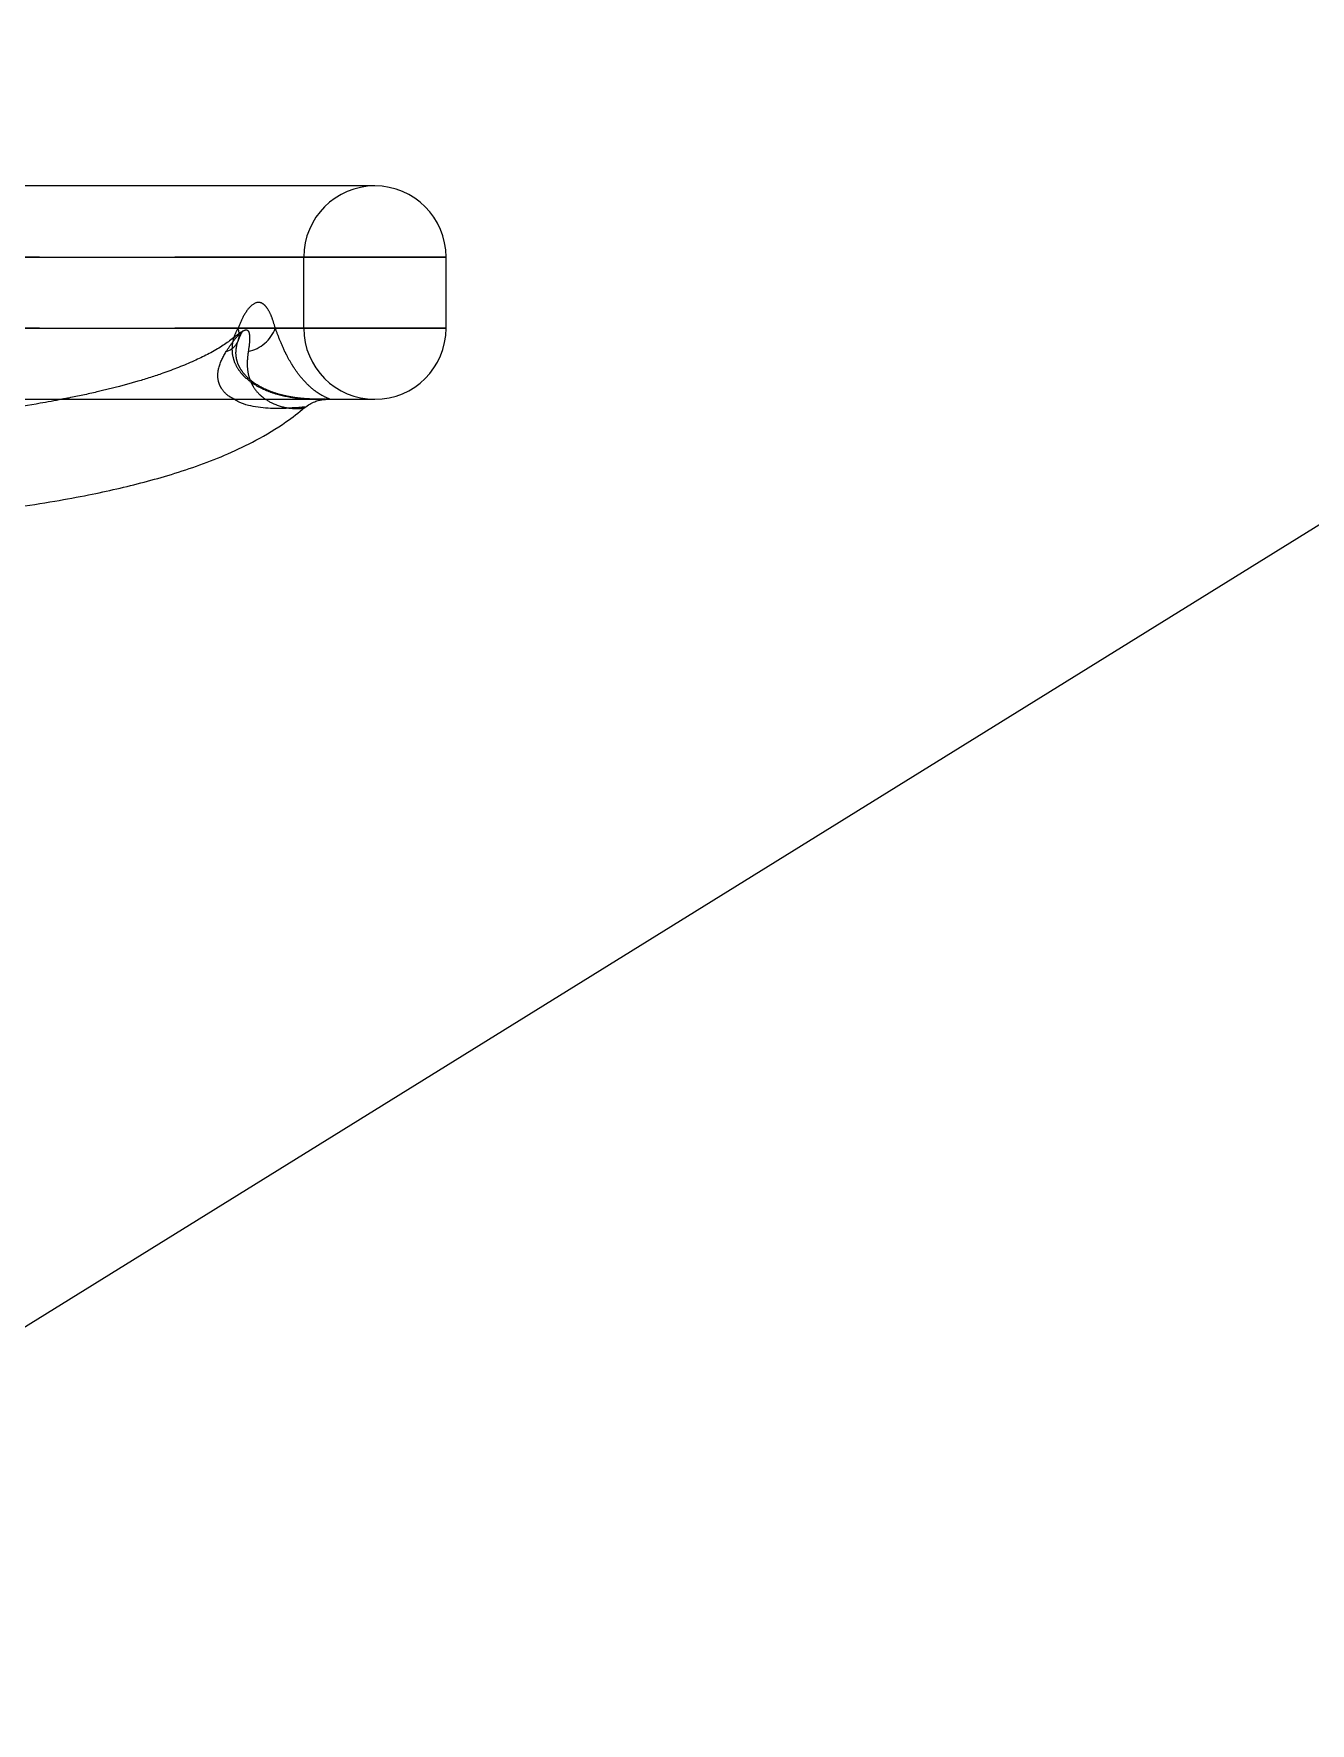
# Model space of a CAD drawing. Header units: millimetres. Extents: x 15 to 1268, y -316 to 292.
# Drawn here: x 966.36 to 972.34, y 253.33 to 261.25 of the extents above; entities that cross this region are included whole.
import ezdxf

# ---------------------------------------------------------------- set-up
doc = ezdxf.new("R2010")
doc.units = ezdxf.units.MM
doc.linetypes.add('HIDDEN', pattern=[1.905, 1.27, -0.635])
doc.layers.add('FORMAT', color=7, linetype='Continuous')
doc.dimstyles.new('SLDDIMSTYLE1', dxfattribs={"dimtxt": 0.18, "dimasz": 0.488462, "dimexe": 0, "dimexo": 0.0625, "dimgap": 0, "dimtad": 0, "dimtih": 1, "dimtoh": 1, "dimdec": 0, "dimrnd": 1e-09, "dimzin": 0, "dimdsep": 46, "dimtxsty": 'Standard', "dimblk1": 'DOT', "dimblk2": 'DOT', "dimsah": 1, "dimcen": 0.09, "dimadec": 0, "dimazin": 0, "dimtfac": 0.488462, "dimtdec": 0, "dimtofl": 0, "dimtmove": 0, "dimatfit": 3, "dimldrblk": 'DOT', "dimfxl": 1, "dimfrac": 2, "dimtolj": 1, "dimtzin": 0, "dimarcsym": 0})

# ---------------------------------------------------------------- blocks, each defined once
blk = doc.blocks.new('_Dot')
at = {"color": 0, "linetype": 'ByBlock', "lineweight": -2}
blk.add_line((-0.5, 0), (-1, 0), dxfattribs=at)
at = {"color": 0, "linetype": 'ByBlock', "const_width": 0.5}
blk.add_lwpolyline([(-0.25, 0, 1), (0.25, 0, 1)], format="xyb", close=True, dxfattribs=at)

msp = doc.modelspace()

# ---------------------------------------------------------------- linework, layer by layer
at = {"color": 7, "linetype": 'Continuous', "lineweight": 25}
for p, q in [((967.96020735, 260.53309974), (963.29354068, 260.53309974)), ((968.29354068, 259.86643308), (968.29354068, 260.19976641)), ((963.30144159, 259.53309974), (967.73511558, 259.53309974)), ((967.73511558, 259.53309974), (967.96020735, 259.53309974))]:
    msp.add_line(p, q, dxfattribs=at)
at = {"color": 7, "linetype": 'HIDDEN', "lineweight": 18}
for p, q in [((968.29354068, 260.19976641), (958.29354068, 260.19976641)), ((958.96057249, 260.19976641), (967.62650888, 260.19976641)), ((967.62687402, 259.86643308), (967.62687402, 260.19976641)), ((963.57590892, 259.86643308), (967.31877014, 259.86643308)), ((968.29354068, 259.86643308), (964.46020735, 259.86643308)), ((966.06363754, 259.86643308), (967.6260756, 259.86643308))]:
    msp.add_line(p, q, dxfattribs=at)
at = {"color": 8, "linetype": 'Continuous', "lineweight": 25}
for p, q in [((963.29354068, 260.19976641), (968.29354068, 260.19976641)), ((963.29354068, 259.86643308), (968.29354068, 259.86643308))]:
    msp.add_line(p, q, dxfattribs=at)
at = {"color": 7, "linetype": 'HIDDEN', "lineweight": 18}
for centre, radius, start, end in [((967.96020735, 260.19976641), 0.33333333, 90, 180), ((967.24284237, 259.8363656), 0.08166443, 284.657549973, 21.60361365), ((967.33178858, 259.92580528), 0.1720628, 281.767846961, 339.81446587), ((967.96020735, 259.86643308), 0.33333333, 180, 270)]:
    msp.add_arc(centre, radius, start, end, dxfattribs=at)
at = {"color": 7, "linetype": 'Continuous', "lineweight": 25}
for centre, start, end in [((967.96020735, 260.19976641), 0, 90), ((967.96020735, 259.86643308), 270, 0)]:
    msp.add_arc(centre, 0.33333333, start, end, dxfattribs=at)
at = {"color": 7, "linetype": 'HIDDEN', "lineweight": 18}
for points, knots in [([(967.49328331, 259.86643308), (967.48872291, 259.88244027), (967.47960473, 259.91444545), (967.46267345, 259.95125381), (967.44325234, 259.97703472), (967.41648875, 259.99219804), (967.38249098, 259.97897235), (967.3469023, 259.93210297), (967.32739579, 259.88656823), (967.31877014, 259.86643308)], [0, 0, 0, 0, 0.1157297027, 0.2313927736, 0.3492913584, 0.4670655224, 0.6664413976, 0.8525026158, 1, 1, 1, 1]), ([(967.33281702, 259.84809906), (967.30147389, 259.82373259), (967.23307958, 259.77056217), (967.10829822, 259.70914111), (966.97823372, 259.65752218), (966.8607596, 259.62020565), (966.75746273, 259.5914607), (966.64953747, 259.56515643), (966.5591912, 259.54531496), (966.50389055, 259.53514082), (966.49279642, 259.53309974)], [0, 0, 0, 0, 0.1310417527, 0.2859481158, 0.4599513564, 0.5957637351, 0.6946098989, 0.8143768168, 0.9627612337, 1, 1, 1, 1]), ([(967.26350684, 259.7573589), (967.27384241, 259.77299562), (967.29667727, 259.80754259), (967.32783024, 259.84345793), (967.3497653, 259.85855597), (967.36368831, 259.85927306), (967.37124919, 259.8475817), (967.37433399, 259.81711227), (967.37114362, 259.78495237), (967.36728526, 259.7599804), (967.36688022, 259.7573589)], [0, 0, 0, 0, 0.1552763325, 0.3430593881, 0.4580242566, 0.5310376418, 0.6588778772, 0.758902877, 0.9746902023, 1, 1, 1, 1]), ([(967.31877014, 259.86643308), (967.31309527, 259.85562174), (967.30163037, 259.83377966), (967.28952539, 259.78943096), (967.2898441, 259.74181551), (967.30664581, 259.69386765), (967.32520701, 259.66516666), (967.3553659, 259.63160176), (967.39278981, 259.60296001), (967.44297292, 259.57739806), (967.50764374, 259.55374519), (967.58966, 259.53783543), (967.66895593, 259.53330902), (967.72218734, 259.53312226), (967.74870068, 259.53306151), (967.74896832, 259.53445207), (967.72393258, 259.54372458), (967.68984444, 259.5645455), (967.65728213, 259.58958863), (967.61944481, 259.62742694), (967.58821851, 259.6694821), (967.56478704, 259.70651011), (967.55044842, 259.73269696), (967.53065462, 259.77301797), (967.51142367, 259.81866338), (967.49954697, 259.84993875), (967.49328331, 259.86643308)], [0, 0, 0, 0, 0.0339142336, 0.0685167196, 0.115366587, 0.1369765436, 0.1660880161, 0.1756339505, 0.2167656065, 0.2480835368, 0.2803936193, 0.3511907336, 0.4256295012, 0.4836414935, 0.5428354125, 0.6081909978, 0.6911030653, 0.7289211132, 0.7677871508, 0.816618343, 0.8510579275, 0.8625988997, 0.8939864537, 0.9036409494, 0.9491811692, 1, 1, 1, 1]), ([(967.32017684, 259.80762129), (967.32263979, 259.81424665), (967.32834, 259.82958026), (967.33600919, 259.84500329), (967.34170882, 259.85410726), (967.34159112, 259.85392562), (967.34155025, 259.85386254)], [0, 0, 0, 0, 0.2446651804, 0.5662487045, 0.8493825876, 1, 1, 1, 1]), ([(967.34172843, 259.85415078), (967.34091217, 259.85283246), (967.33993484, 259.85125401), (967.33449587, 259.84739189), (967.33359952, 259.8467554)], [0, 0, 0, 0, 0.8351984607, 1, 1, 1, 1]), ([(967.30235144, 259.53309974), (967.29163564, 259.53857341), (967.26823879, 259.5505246), (967.24770841, 259.57371662), (967.23357555, 259.59759089), (967.22309868, 259.62715508), (967.22375299, 259.65712659), (967.23371622, 259.70456861), (967.24940068, 259.73236217), (967.26350684, 259.7573589)], [0, 0, 0, 0, 0.1272821379, 0.2779074979, 0.3265296392, 0.4341906742, 0.6262838778, 0.6638905117, 1, 1, 1, 1]), ([(967.72724372, 259.53313709), (967.72505252, 259.53313904), (967.71905461, 259.53314437), (967.70007687, 259.53321716), (967.67127406, 259.53371704), (967.63167616, 259.53572407), (967.58497112, 259.54055721), (967.53329112, 259.55011324), (967.48180653, 259.56504906), (967.43546552, 259.58480115), (967.39677705, 259.60737072), (967.36472692, 259.6327803), (967.33967827, 259.66038759), (967.32236425, 259.68885521), (967.31255364, 259.71614443), (967.30830527, 259.74516211), (967.31054024, 259.77554862), (967.31548203, 259.79820727), (967.32005777, 259.80788317), (967.32019455, 259.80817242)], [0, 0, 0, 0, 0.0326502527, 0.0893729306, 0.1631640785, 0.2384448156, 0.317912879, 0.4001774334, 0.4792984853, 0.5461846039, 0.6039199292, 0.6540749074, 0.7025239285, 0.7476291146, 0.7930147766, 0.8460497286, 0.9151547388, 0.9974637097, 1, 1, 1, 1]), ([(967.36688022, 259.7573589), (967.36446166, 259.73901326), (967.35989284, 259.7043572), (967.36458917, 259.65104615), (967.37812335, 259.61348767), (967.39456504, 259.58417176), (967.41187859, 259.56269611), (967.44463663, 259.53363621), (967.49679059, 259.5045761), (967.56338705, 259.48863049), (967.61845545, 259.48976339), (967.62737642, 259.49320505), (967.63076823, 259.49451359)], [0, 0, 0, 0, 0.1151980365, 0.217616389, 0.2867682594, 0.3111114333, 0.382018084, 0.4206242425, 0.5390325116, 0.7172321519, 0.8924898396, 1, 1, 1, 1]), ([(967.73213329, 259.53314919), (967.73214633, 259.53314956), (967.73282998, 259.53316888), (967.7312343, 259.53315105), (967.72966906, 259.53313355)], [0, 0, 0, 0, 0.0190740939, 1, 1, 1, 1])]:
    msp.add_open_spline(points, degree=3, knots=knots, dxfattribs=at)
at = {"color": 7, "linetype": 'Continuous', "lineweight": 25}
for points, knots in [([(966.49279642, 259.53309974), (966.45938897, 259.52673427), (966.37329781, 259.51033044), (966.2241372, 259.48672098), (966.03440157, 259.46044663), (965.82896247, 259.43667262), (965.60836485, 259.41505664), (965.37347237, 259.39545483), (965.10703239, 259.37696646), (964.88737254, 259.36372049), (964.75606688, 259.35762465), (964.72493624, 259.35617941)], [0, 0, 0, 0, 0.0574294116, 0.1479958367, 0.2549001742, 0.3807207994, 0.4969598661, 0.6288737025, 0.7783451918, 0.9474489149, 1, 1, 1, 1]), ([(967.63130131, 259.49377015), (967.63897112, 259.49966248), (967.65351952, 259.51083928), (967.67694017, 259.5219468), (967.69775075, 259.52861443), (967.71402594, 259.531664), (967.72395244, 259.53271597), (967.72897866, 259.53304009), (967.73035264, 259.53309179), (967.73107792, 259.53311908)], [0, 0, 0, 0, 0.237593166, 0.4506759262, 0.6348022445, 0.7802127377, 0.8660968973, 0.9293178946, 1, 1, 1, 1]), ([(964.71280707, 258.89170146), (964.79982049, 258.89607231), (964.97508378, 258.90487613), (965.22948566, 258.92089216), (965.46788296, 258.93841704), (965.68168082, 258.95683647), (965.87324128, 258.97590778), (966.06813929, 258.99813921), (966.26207214, 259.02385039), (966.45153063, 259.05374893), (966.61060701, 259.08317542), (966.79293157, 259.12208179), (967.01263832, 259.17922402), (967.2309716, 259.25637691), (967.40920383, 259.34217301), (967.53019226, 259.41371696), (967.60209484, 259.47118144), (967.63078549, 259.49411099)], [0, 0, 0, 0, 0.0870732175, 0.1753837473, 0.2546890123, 0.3258584726, 0.389681028, 0.4468705145, 0.5216148664, 0.584791583, 0.6380143098, 0.6826718331, 0.7702092344, 0.8630418402, 0.9106139433, 0.9643330807, 1, 1, 1, 1])]:
    msp.add_open_spline(points, degree=3, knots=knots, dxfattribs=at)
at = {"color": 8, "linetype": 'Continuous', "lineweight": 25}
msp.add_open_spline([(967.63076823, 259.49451359), (967.63142288, 259.49466736), (967.63578278, 259.49569142), (967.6291371, 259.49622466), (967.61394025, 259.49575776), (967.57759311, 259.49258632), (967.5039651, 259.48771151), (967.41479205, 259.49420092), (967.34282506, 259.50799882), (967.3095132, 259.52865816), (967.30235144, 259.53309974)], degree=3, knots=[0, 0, 0, 0, 0.0191140427, 0.1272973104, 0.1608572856, 0.3039267249, 0.5108033787, 0.7310726236, 0.9421829348, 1, 1, 1, 1], dxfattribs=at)

# ---------------------------------------------------------------- leaders
at = {"layer": 'FORMAT'}
msp.add_leader([(963.7183979, 253.57355125), (980.12578514, 263.74506962)], dimstyle='SLDDIMSTYLE1', dxfattribs=at)

doc.saveas('drawing.dxf')
